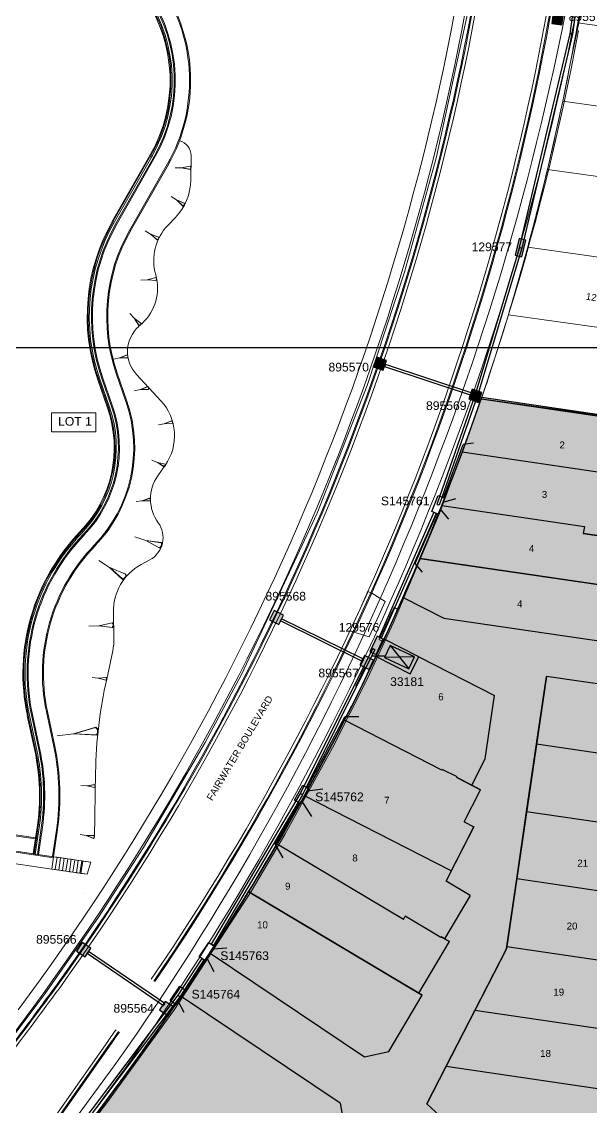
# Model space of a CAD drawing. Header units: metres. Extents: x 305195 to 309187, y 6261447 to 6263623.
# Drawn here: x 305655 to 305737, y 6262225.8 to 6262382.1 of the extents above; entities that cross this region are included whole.
import ezdxf
from ezdxf.enums import TextEntityAlignment as Align

# ---------------------------------------------------------------- set-up
doc = ezdxf.new("R2010")
doc.units = ezdxf.units.M
doc.layers.get('0').update_dxf_attribs({"color": 6})
for name, color, linetype, lineweight in [('Cadastre Developer_SP_EXT', 9, 'Continuous', 5), ('Cadastre Land Parcels_SP_EXT', 9, 'Continuous', 5), ('Cadastre Roads_SP_EXT', 9, 'Continuous', 5)]:
    doc.layers.add(name, color=color, linetype=linetype, lineweight=lineweight)
for name, color, linetype in [('Duct_SP_EXT', 7, 'Continuous'), ('Equip_LV_NEW', 2, 'Continuous'), ('Mains_HV_EXT', 7, 'Continuous'), ('Services_SP_NEW', 2, 'Continuous'), ('st_new', 9, 'Continuous'), ('Sub_SP_EXT', 7, 'Continuous'), ('SupportsUG_SP_LV_EXT', 7, 'Continuous'), ('SupportsUG_SP_LV_SL_EXT', 7, 'Continuous')]:
    doc.layers.add(name, color=color, linetype=linetype)
doc.styles.add('COLUMN_LABEL', font='arial.ttf')
doc.styles.add('iecARIAL', font='arial.ttf', dxfattribs={"height": 2})
doc.styles.add('POLE_LABEL', font='arial.ttf')
doc.styles.get("Standard").update_dxf_attribs({"font": 'arial.ttf'})
doc.linetypes.add('Cable E UG', pattern='A,6,-0.5,["E",Standard,S=1.7,R=0,X=0.5,Y=-1],-2.9', length=9.4)

# ---------------------------------------------------------------- blocks, each defined once
blk = doc.blocks.new('SUB_PADMOUNT_EXT')
for points in [[(0, 0), (-3.84, 1.92), (-3.84, -1.92)], [(0, 0), (3.84, 1.92), (3.84, -1.92)]]:
    blk.add_hatch(color=256).paths.add_polyline_path(points)
for p, q in [((3.84, 1.92), (-3.84, -1.92)), ((-3.84, 1.92), (3.84, -1.92))]:
    blk.add_line(p, q)
blk.add_lwpolyline([(-3.84, -1.92), (3.84, -1.92), (3.84, 1.92), (-3.84, 1.92)], close=True)
for tag, height, flags, p in [('ASSET_NUM', 2.5, 8, (2, 2)), ('STREET_CODE', 0.2, 9, (1.5, 0)), ('CONSTRUCTED_VOLTAGE', 0.2, 9, (1.5, -0.2)), ('OPERATING_VOLTAGE', 0.2, 9, (1.5, -0.6)), ('ORIENTATION', 0.2, 9, (1.5, -0.8)), ('OWNED_BY', 0.2, 9, (1.5, -1)), ('OPERATED_BY', 0.2, 9, (1.5, -1.2)), ('SECONDARY_VOLTAGE', 0.2, 9, (1.5, -1.6)), ('STATE', 0.2, 9, (1.5, -1.8)), ('SUBSTATION_TYPE', 0.2, 9, (1.5, -2.2)), ('STREETNAME', 0.2, 9, (1.5, -3)), ('SUBURB', 0.2, 9, (1.5, -3.2)), ('NO_PHASES', 0.2, 9, (1.5, -0.4)), ('MAINTAINED_BY', 0.2, 9, (1.5, -1.4)), ('PARENT', 0.2, 9, (1.5, -2)), ('USAGE', 0.2, 9, (1.5, -2.4)), ('LEGEND', 0.2, 9, (1.5, -2.6)), ('LOCATION', 0.2, 9, (1.5, -2.8)), ('Z', 0.2, 1, (1.5, -3.6)), ('NOTES', 0.2, 9, (1.5, -3.4))]:
    blk.add_attdef(tag, text='', height=height, dxfattribs=dict(flags=flags)).set_placement(p, align=Align.MIDDLE_LEFT)
blk = doc.blocks.new('PILLAR_EXT')
blk.add_hatch(color=256).paths.add_polyline_path([(-2.475, 0.99), (-2.475, -0.99), (2.475, -0.99), (2.475, 0.99)])
blk.add_lwpolyline([(-2.475, -0.99), (2.475, -0.99), (2.475, 0.99), (-2.475, 0.99)], close=True)
at = {"style": 'iecARIAL', "flags": 8}
blk.add_attdef('ASSET_NUM', (1.5, 3.5), '', height=2.5, dxfattribs=at)
for tag, p, flags in [('OWNED_BY', (0, -0.2), 9), ('STATE', (0, -0.4), 9), ('SUPPORT_TYPE', (0, -0.6), 9), ('STREETNAME', (0, -1.8), 9), ('SUBURB', (0, -2), 1), ('USAGE', (0, -0.8), 9), ('LEGEND', (0, -1), 9), ('LOCATION', (0, -1.2), 9), ('NOTES', (0, -1.4), 9), ('PARENT', (0, -1.6), 9)]:
    blk.add_attdef(tag, p, '', height=0.2, dxfattribs=dict(flags=flags))
blk = doc.blocks.new('COLUMN_EXT')
blk.add_hatch(color=256).paths.add_polyline_path([(-1.49, 1.48), (-1.49, -1.49), (1.48, -1.49), (1.48, 1.48)])
blk.add_lwpolyline([(-1.49, -1.49), (1.48, -1.49), (1.48, 1.48), (-1.49, 1.48)], close=True)
for tag, height, style, flags, p in [('ASSET_NUM', 2.5, 'COLUMN_LABEL', 8, (2, 2)), ('STRUCTURE_PLANT_NUMBER', 0.2, 'POLE_LABEL', 9, (1.81, 0.03)), ('STREET_CODE', 0.2, 'COLUMN_LABEL', 9, (1.81, -0.2))]:
    blk.add_attdef(tag, text='', height=height, dxfattribs=dict(style=style, flags=flags)).set_placement(p, align=Align.MIDDLE_LEFT)
at = {"flags": 1}
blk.add_attdef('Z', (1.81, -2.35), '', height=0.2, dxfattribs=at)
at = {"flags": 9}
for tag, p in [('COLUMN_TYPE', (1.81, -0.4)), ('OWNED_BY', (1.81, -0.6)), ('STATE', (1.81, -0.8)), ('USAGE', (1.81, -1)), ('STREETNAME', (1.81, -1.6)), ('SUBURB', (1.81, -1.8)), ('LEGEND', (1.81, -1.2)), ('LOCATION', (1.81, -1.4)), ('NOTES', (1.81, -2))]:
    blk.add_attdef(tag, text='', height=0.2, dxfattribs=at).set_placement(p, align=Align.MIDDLE_LEFT)
blk = doc.blocks.new('*U52')
at = {"lineweight": -3}
blk.add_lwpolyline([(-1.89, 3.35), (2.97, 2.44), (2.61, 0.5), (-2.26, 1.41)], close=True, dxfattribs=at)
for tag, height, flags, p in [('ASSET_NUM', 2.5, 8, (2, 4)), ('STREET_CODE', 0.2, 9, (1.5, 2)), ('OWNED_BY', 0.2, 9, (1.5, 1.8)), ('OPERATED_BY', 0.2, 9, (1.5, 1.6)), ('STATE', 0.2, 9, (1.5, 1.2)), ('SUPPORT_TYPE', 0.2, 9, (1.5, 1)), ('SUBURB', 0.2, 9, (1.5, 0.2)), ('STREETNAME', 0.2, 9, (1.5, 0)), ('MAINTAINED_BY', 0.2, 9, (1.5, 1.4)), ('USAGE', 0.2, 9, (1.5, 0.8)), ('LEGEND', 0.2, 9, (1.5, 0.6)), ('PARENT', 0.2, 9, (1.5, 0.4)), ('Z', 0.2, 1, (1.5, -0.6)), ('LOCATION', 0.2, 9, (1.5, -0.2)), ('NOTES', 0.2, 9, (1.5, -0.4))]:
    blk.add_attdef(tag, text='', height=height, dxfattribs=dict(flags=flags)).set_placement(p, align=Align.MIDDLE_LEFT)
blk = doc.blocks.new('ST4_NEW')
at = {"layer": 'st_new', "color": 251, "lineweight": 0}
for p, q in [((257.08, -33.3), (257.38, -32.78)), ((251.91, -42.35), (257.08, -33.3)), ((257.25, -33.25), (252.02, -42.41)), ((257.49, -33.19), (252.17, -42.5)), ((252.43, -42.65), (257.9, -33.08)), ((257.9, -33.08), (252.43, -42.65)), ((252.56, -42.72), (258.1, -33.02)), ((252.56, -42.72), (258.1, -33.02)), ((254.34, -43.74), (259.81, -34.17)), ((259.95, -34.22), (254.48, -43.81)), ((257.08, -33.3), (257.08, -33.3)), ((257.25, -33.25), (257.25, -33.25)), ((257.64, -32.93), (257.49, -33.19)), ((257.49, -33.19), (257.49, -33.19)), ((257.9, -33.08), (257.9, -33.08)), ((257.9, -33.08), (257.9, -33.08)), ((258.1, -33.02), (258.1, -33.02)), ((258.1, -33.02), (258.1, -33.02)), ((259.95, -34.22), (259.95, -34.22)), ((263.17, -36.45), (263.21, -32.96)), ((259.9, -42.97), (260.91, -41.92)), ((254.48, -43.81), (254.34, -43.74)), ((255.68, -57.53), (256.16, -57.1)), ((249.79, -65.24), (251.19, -69.27)), ((249.92, -65.2), (251.31, -69.23)), ((250.08, -65.14), (251.48, -69.17)), ((251.76, -69.07), (250.36, -65.05)), ((250.36, -65.05), (251.76, -69.07)), ((251.9, -69.02), (250.5, -65)), ((251.9, -69.02), (250.5, -65)), ((253.84, -68.35), (252.44, -64.33)), ((252.58, -64.28), (253.98, -68.3)), ((258.86, -68.23), (255.37, -64.45)), ((304.96, -68), (339.01, -72.99)), ((258.42, -79.04), (259.48, -77.53)), ((247.26, -87.07), (247.26, -87.07)), ((247.35, -87.16), (247.35, -87.16)), ((247.48, -87.28), (247.48, -87.28)), ((247.69, -87.49), (247.68, -87.5)), ((247.68, -87.5), (247.68, -87.5)), ((247.69, -87.49), (247.69, -87.49)), ((247.8, -87.59), (247.8, -87.59)), ((247.8, -87.59), (247.8, -87.59)), ((249.27, -89.02), (249.27, -89.02)), ((249.27, -89.02), (249.27, -89.02)), ((249.38, -89.12), (249.38, -89.12)), ((249.38, -89.12), (249.38, -89.12)), ((256.01, -91.81), (257.28, -91.12)), ((288.68, -95.67), (286.1, -101.29)), ((289.23, -95.91), (288.68, -95.67)), ((291.15, -97.13), (289.23, -95.91)), ((288.83, -102.21), (291.15, -97.13)), ((292.42, -97.94), (292.94, -98.27)), ((252.11, -102.41), (252.03, -98.68)), ((286.1, -101.29), (286.64, -101.55)), ((286.64, -101.55), (288.83, -102.21)), ((290.85, -102.82), (290.27, -102.64)), ((251.07, -108.28), (251.93, -104.24)), ((239.64, -113.56), (239.64, -113.56)), ((239.64, -113.56), (240.7, -118.56)), ((239.77, -113.53), (240.83, -118.53)), ((239.93, -113.5), (239.93, -113.5)), ((239.93, -113.5), (241, -118.5)), ((240.23, -113.44), (240.23, -113.43)), ((240.23, -113.43), (241.29, -118.43)), ((241.29, -118.43), (240.23, -113.44)), ((241.4, -118.25), (240.37, -113.4)), ((241.4, -118.25), (240.37, -113.4)), ((243.44, -117.97), (242.38, -112.98)), ((242.53, -112.95), (243.59, -117.94)), ((241.29, -118.43), (241.29, -118.43)), ((241.43, -118.4), (241.4, -118.25)), ((241.4, -118.25), (241.4, -118.25)), ((241.43, -118.4), (241.4, -118.25)), ((241.4, -118.25), (241.4, -118.25)), ((243.44, -117.98), (243.44, -117.97)), ((243.59, -117.94), (243.59, -117.95)), ((249.31, -131.03), (249.46, -121.73)), ((209.54, -126.53), (240.83, -131.13)), ((241.05, -129.64), (240.5, -133.42)), ((240.83, -131.13), (241.05, -129.64)), ((241.24, -133.53), (241.82, -129.6)), ((241.24, -133.53), (241.82, -129.6)), ((241.82, -129.6), (241.81, -129.6)), ((241.82, -129.6), (241.82, -129.6)), ((232.66, -130.08), (240.81, -131.28)), ((232.68, -129.93), (240.83, -131.13)), ((241.11, -130.12), (240.62, -133.44)), ((240.79, -133.47), (241.31, -129.98)), ((241.31, -129.98), (240.79, -133.47)), ((240.81, -131.28), (240.83, -131.13)), ((241.65, -129.72), (241.09, -133.51)), ((241.09, -133.51), (241.65, -129.72)), ((241.11, -130.12), (241.11, -130.12)), ((241.35, -129.68), (241.31, -129.98)), ((241.31, -129.98), (241.31, -129.98)), ((241.65, -129.72), (241.65, -129.72)), ((241.65, -129.72), (241.65, -129.72)), ((241.65, -129.72), (241.65, -129.72)), ((243.27, -133.83), (243.82, -130.04)), ((243.99, -129.91), (243.42, -133.85)), ((243.82, -130.04), (243.82, -130.04)), ((243.99, -129.91), (243.99, -129.91)), ((243.39, -134), (229.5, -131.96)), ((232.34, -132.23), (243.42, -133.85)), ((243.15, -135.63), (232.08, -134.01)), ((240.5, -133.42), (240.79, -133.47)), ((240.62, -133.44), (241.24, -133.53)), ((240.79, -133.47), (241.09, -133.51)), ((241.09, -133.51), (241.24, -133.53)), ((243.42, -133.85), (243.15, -135.63)), ((243.42, -133.85), (243.15, -135.63)), ((243.15, -135.63), (243.42, -133.85)), ((243.42, -133.85), (243.27, -133.83)), ((248.8, -134.64), (243.42, -133.85)), ((243.42, -133.85), (243.92, -133.92)), ((243.66, -135.7), (243.92, -133.92)), ((243.92, -133.92), (243.66, -135.7)), ((243.92, -133.92), (245.45, -134.15)), ((244.43, -134), (244.17, -135.78)), ((244.94, -134.07), (244.68, -135.85)), ((245.45, -134.15), (245.19, -135.93)), ((245.45, -134.15), (245.95, -134.22)), ((245.95, -134.22), (245.69, -136)), ((245.95, -134.22), (246.46, -134.3)), ((246.46, -134.3), (246.2, -136.08)), ((246.2, -136.08), (246.46, -134.3)), ((246.46, -134.3), (246.97, -134.37)), ((243.15, -135.63), (248.27, -136.38)), ((243.66, -135.7), (243.15, -135.63)), ((245.19, -135.93), (243.66, -135.7)), ((246.97, -134.37), (246.71, -136.15)), ((246.71, -136.15), (246.97, -134.37)), ((246.97, -134.37), (247.48, -134.44)), ((247.48, -134.44), (247.22, -136.23)), ((247.62, -134.47), (247.36, -136.25)), ((248.8, -134.64), (247.62, -134.47)), ((248.27, -136.38), (248.8, -134.64)), ((245.69, -136), (245.19, -135.93)), ((246.2, -136.08), (245.69, -136)), ((246.71, -136.15), (246.2, -136.08)), ((247.22, -136.23), (246.71, -136.15)), ((247.36, -136.25), (248.27, -136.38)), ((240.56, -155.39), (236.04, -161.53)), ((251.58, -160.68), (227.47, -194.98)), ((251.71, -160.76), (227.6, -195.07)), ((251.22, -160.42), (233.21, -186.04)), ((252.15, -163.93), (235.87, -186.03)), ((237.08, -186.92), (253.36, -164.82)), ((237.56, -187.28), (253.84, -165.18))]:
    blk.add_line(p, q, dxfattribs=at)
at = {"layer": 'st_new', "color": 251, "lineweight": 0, "extrusion": (-0.003511, -2.65174e-05, 0.999994)}
for p, q in [((260.93, -34.72), (261.84, -34.72, 0)), ((261.84, -34.72, 0), (263.09, -34.48, 0.01)), ((263.1, -34.94, 0.01), (261.84, -34.72, 0)), ((261.87, -34.72, 0), (263.07, -34.5, 0.01)), ((263.07, -34.91, 0.01), (261.87, -34.72, 0)), ((263.07, -34.5, 0.01), (263.14, -34.59, 0.01)), ((263.14, -34.82, 0.01), (263.07, -34.91, 0.01)), ((263.09, -34.48, 0.01), (263.16, -34.59, 0.01)), ((263.16, -34.82, 0.01), (263.1, -34.94, 0.01)), ((263.14, -34.59, 0.01), (263.16, -34.71, 0.01)), ((263.16, -34.71, 0.01), (263.14, -34.82, 0.01)), ((263.16, -34.59, 0.01), (263.19, -34.71, 0.01)), ((263.19, -34.71, 0.01), (263.16, -34.82, 0.01))]:
    blk.add_line(p, q, dxfattribs=at)
at = {"layer": 'st_new', "color": 251, "lineweight": 0, "extrusion": (-0.002928, 0.001938, 0.999994)}
for p, q in [((260.36, -38.84, -0.01), (261.12, -39.34, 0)), ((261.12, -39.34, 0), (262.29, -39.84, 0)), ((262.04, -40.22, 0), (261.12, -39.34, 0)), ((261.14, -39.36, 0), (262.26, -39.85, 0)), ((262.04, -40.19, 0), (261.14, -39.36, 0)), ((262.14, -40.15, 0), (262.04, -40.19, 0)), ((262.16, -40.17, 0), (262.04, -40.22, 0)), ((262.22, -40.07, 0), (262.14, -40.15, 0)), ((262.24, -40.09, 0), (262.16, -40.17, 0)), ((262.27, -39.96, 0), (262.22, -40.07, 0)), ((262.29, -39.98, 0), (262.24, -40.09, 0)), ((262.26, -39.85, 0), (262.27, -39.96, 0)), ((262.29, -39.84, 0), (262.29, -39.98, 0))]:
    blk.add_line(p, q, dxfattribs=at)
at = {"layer": 'st_new', "color": 251, "lineweight": 0, "extrusion": (-0.00301, 0.001807, 0.999994)}
for p, q in [((256.6, -43.78, 0.01), (257.38, -44.25, 0.01)), ((257.38, -44.25, 0.01), (258.57, -44.7, 0.02)), ((258.33, -45.09, 0.02), (257.38, -44.25, 0.01)), ((257.4, -44.26, 0.01), (258.54, -44.71, 0.02)), ((258.33, -45.06, 0.02), (257.4, -44.26, 0.01)), ((258.43, -45.02, 0.02), (258.33, -45.06, 0.02)), ((258.45, -45.03, 0.02), (258.33, -45.09, 0.02)), ((258.51, -44.93, 0.02), (258.43, -45.02, 0.02)), ((258.53, -44.94, 0.02), (258.45, -45.03, 0.02)), ((258.55, -44.82, 0.02), (258.51, -44.93, 0.02)), ((258.57, -44.84, 0.02), (258.53, -44.94, 0.02)), ((258.54, -44.71, 0.02), (258.55, -44.82, 0.02)), ((258.57, -44.7, 0.02), (258.57, -44.84, 0.02))]:
    blk.add_line(p, q, dxfattribs=at)
at = {"layer": 'st_new', "color": 251, "lineweight": 0, "extrusion": (-0.003499, -0.000295216, 0.999994)}
for p, q in [((256, -50.91, -0.01), (256.91, -50.83, 0)), ((256.91, -50.83, 0), (258.14, -50.5, 0)), ((258.18, -50.95, 0), (256.91, -50.83, 0)), ((256.93, -50.83, 0), (258.12, -50.52, 0)), ((258.15, -50.93, 0), (256.93, -50.83, 0)), ((258.12, -50.52, 0), (258.19, -50.61, 0)), ((258.14, -50.5, 0), (258.22, -50.61, 0)), ((258.21, -50.84, 0), (258.15, -50.93, 0)), ((258.24, -50.83, 0), (258.18, -50.95, 0)), ((258.19, -50.61, 0), (258.23, -50.72, 0)), ((258.23, -50.72, 0), (258.21, -50.84, 0)), ((258.22, -50.61, 0), (258.25, -50.72, 0)), ((258.25, -50.72, 0), (258.24, -50.83, 0))]:
    blk.add_line(p, q, dxfattribs=at)
at = {"layer": 'st_new', "color": 251, "lineweight": 0, "extrusion": (-0.002396, 0.002566, 0.999994)}
for p, q in [((254.38, -55.67), (255, -56.34, 0)), ((255, -56.34, 0), (256.02, -57.1, 0.01)), ((255.69, -57.41, 0.01), (255, -56.34, 0)), ((255.02, -56.35, 0), (255.99, -57.09, 0.01)), ((255.69, -57.37, 0.01), (255.02, -56.35, 0)), ((255.8, -57.36, 0.01), (255.69, -57.37, 0.01)), ((255.82, -57.38, 0.01), (255.69, -57.41, 0.01)), ((255.9, -57.3, 0.01), (255.8, -57.36, 0.01)), ((255.92, -57.32, 0.01), (255.82, -57.38, 0.01)), ((255.97, -57.21, 0.01), (255.9, -57.3, 0.01)), ((255.99, -57.22, 0.01), (255.92, -57.32, 0.01)), ((255.99, -57.09, 0.01), (255.97, -57.21, 0.01)), ((256.02, -57.1, 0.01), (255.99, -57.22, 0.01))]:
    blk.add_line(p, q, dxfattribs=at)
at = {"layer": 'st_new', "color": 251, "lineweight": 0, "extrusion": (-0.003437, -0.000717224, 0.999994)}
for p, q in [((252.08, -62.24, -0.01), (252.91, -62.07, 0)), ((252.91, -62.07, 0), (254, -61.63, 0)), ((254.08, -62.04, 0), (252.91, -62.07, 0)), ((252.93, -62.07, 0), (253.98, -61.66, 0)), ((254.06, -62.03, 0), (252.93, -62.07, 0)), ((253.98, -61.66, 0), (254.06, -61.73, 0)), ((254, -61.63, 0), (254.08, -61.72, 0)), ((254.06, -61.73, 0), (254.1, -61.82, 0)), ((254.1, -61.93, 0), (254.06, -62.03, 0)), ((254.08, -61.72, 0), (254.12, -61.82)), ((254.12, -61.93, 0), (254.08, -62.04, 0)), ((254.1, -61.82, 0), (254.1, -61.93, 0)), ((254.12, -61.82), (254.12, -61.93, 0)), ((255.08, -66.81, -0.01), (255.9, -66.63, 0)), ((255.9, -66.63, 0), (256.99, -66.19, 0)), ((257.07, -66.6, 0), (255.9, -66.63, 0)), ((255.92, -66.63, 0), (256.97, -66.22, 0)), ((257.05, -66.59, 0), (255.92, -66.63, 0)), ((256.97, -66.22, 0), (257.05, -66.29, 0)), ((256.99, -66.19, 0), (257.07, -66.28, 0)), ((257.05, -66.29, 0), (257.09, -66.38, 0)), ((257.09, -66.49, 0), (257.05, -66.59, 0)), ((257.07, -66.28, 0), (257.11, -66.38, 0)), ((257.12, -66.49, 0), (257.07, -66.6, 0)), ((257.09, -66.38, 0), (257.09, -66.49, 0)), ((257.11, -66.38, 0), (257.12, -66.49, 0)), ((258.52, -71.72, -0.01), (259.34, -71.55, 0)), ((259.34, -71.55, 0), (260.43, -71.11, 0)), ((260.51, -71.52, 0), (259.34, -71.55, 0)), ((259.36, -71.54, 0), (260.41, -71.13, 0)), ((260.49, -71.5, 0), (259.36, -71.54, 0)), ((260.41, -71.13, 0), (260.49, -71.2, 0)), ((260.43, -71.11, 0), (260.51, -71.2, 0)), ((260.49, -71.2, 0), (260.53, -71.3, 0)), ((260.53, -71.41, 0), (260.49, -71.5, 0)), ((260.51, -71.2, 0), (260.55, -71.3, 0)), ((260.55, -71.4, 0), (260.51, -71.52, 0)), ((260.53, -71.3, 0), (260.53, -71.41, 0)), ((260.55, -71.3, 0), (260.55, -71.4, 0))]:
    blk.add_line(p, q, dxfattribs=at)
at = {"layer": 'st_new', "color": 251, "lineweight": 0, "extrusion": (-0.003256, 0.001313, 0.999994)}
for p, q in [((257.58, -76.79, -0.01), (258.36, -77.11, 0)), ((258.36, -77.11, 0), (259.51, -77.34, 0)), ((259.35, -77.73, 0), (258.36, -77.11, 0)), ((258.38, -77.12, 0), (259.48, -77.36, 0)), ((259.34, -77.71, 0), (258.38, -77.12, 0)), ((259.43, -77.65, 0), (259.34, -77.71, 0)), ((259.45, -77.66, 0), (259.35, -77.73, 0)), ((259.49, -77.56, 0), (259.43, -77.65, 0)), ((259.51, -77.57, 0), (259.45, -77.66, 0)), ((259.48, -77.36, 0), (259.51, -77.46, 0)), ((259.51, -77.46, 0), (259.49, -77.56, 0)), ((259.51, -77.34, 0), (259.53, -77.47, 0)), ((259.53, -77.47, 0), (259.51, -77.57, 0))]:
    blk.add_line(p, q, dxfattribs=at)
at = {"layer": 'st_new', "color": 251, "lineweight": 0, "extrusion": (-0.00348, -0.000463481, 0.999994)}
for p, q in [((255.3, -82.74, -0.01), (256.14, -82.63, 0)), ((256.14, -82.63, 0), (257.25, -82.27, 0)), ((257.31, -82.68, 0), (256.14, -82.63, 0)), ((256.16, -82.62, 0), (257.24, -82.29, 0)), ((257.29, -82.66, 0), (256.16, -82.62, 0)), ((257.24, -82.29, 0), (257.31, -82.36, 0)), ((257.25, -82.27, 0), (257.33, -82.36, 0)), ((257.34, -82.57, 0), (257.29, -82.66, 0)), ((257.31, -82.36, 0), (257.34, -82.47, 0)), ((257.36, -82.57, 0), (257.31, -82.68, 0)), ((257.33, -82.36, 0), (257.36, -82.46, 0)), ((257.34, -82.47, 0), (257.34, -82.57, 0)), ((257.36, -82.46, 0), (257.36, -82.57, 0))]:
    blk.add_line(p, q, dxfattribs=at)
at = {"layer": 'st_new', "color": 251, "lineweight": 0, "extrusion": (-0.003334, 0.001101, 0.999994)}
for p, q in [((255.12, -87.81, -0.01), (256.68, -88.33, -0.01)), ((258.69, -89.43, 0), (256.68, -88.33, -0.01)), ((256.68, -88.33, -0.01), (258.95, -88.65, 0)), ((256.71, -88.34, -0.01), (258.9, -88.67, 0)), ((258.67, -89.38, 0), (256.71, -88.34, -0.01)), ((258.9, -88.67, 0), (258.96, -88.87, 0)), ((258.96, -88.87, 0), (258.94, -89.08, 0)), ((258.95, -88.65, 0), (259, -88.88, 0)), ((259, -88.88, 0), (258.98, -89.09, 0)), ((258.83, -89.26, 0), (258.67, -89.38, 0)), ((258.87, -89.27, 0), (258.69, -89.43, 0)), ((258.94, -89.08, 0), (258.83, -89.26, 0)), ((258.98, -89.09, 0), (258.87, -89.27, 0))]:
    blk.add_line(p, q, dxfattribs=at)
at = {"layer": 'st_new', "color": 251, "lineweight": 0, "extrusion": (-0.002974, 0.001867, 0.999994)}
for p, q in [((249.92, -91.24, -0.02), (251.47, -92.22, -0.01)), ((251.47, -92.22, -0.01), (253.84, -93.17, 0)), ((253.35, -93.94, 0), (251.47, -92.22, -0.01)), ((251.51, -92.24, -0.01), (253.78, -93.18, 0)), ((253.34, -93.88, 0), (251.51, -92.24, -0.01)), ((253.71, -93.63, 0), (253.55, -93.8, 0)), ((253.75, -93.65, 0), (253.59, -93.82, 0)), ((253.8, -93.41, 0), (253.71, -93.63, 0)), ((253.83, -93.43, 0), (253.75, -93.65, 0)), ((253.78, -93.18, 0), (253.8, -93.41, 0)), ((253.84, -93.17, 0), (253.83, -93.43, 0)), ((253.55, -93.8, 0), (253.34, -93.88, 0)), ((253.59, -93.82, 0), (253.35, -93.94, 0))]:
    blk.add_line(p, q, dxfattribs=at)
at = {"layer": 'st_new', "color": 251, "lineweight": 0, "extrusion": (-0.003508, -0.000149047, 0.999994)}
for p, q in [((248.51, -100.67, -0.01), (249.93, -100.61, -0.01)), ((249.93, -100.61, -0.01), (251.87, -100.17, 0)), ((251.9, -100.88, 0), (249.93, -100.61, -0.01)), ((249.96, -100.61, -0.01), (251.83, -100.21, 0)), ((251.86, -100.85, 0), (249.96, -100.61, -0.01)), ((251.83, -100.21, 0), (251.95, -100.34, 0)), ((251.96, -100.7, 0), (251.86, -100.85, 0)), ((251.87, -100.17, 0), (251.98, -100.34, 0)), ((252, -100.7, 0), (251.9, -100.88, 0)), ((251.95, -100.34, 0), (251.99, -100.52, 0)), ((251.99, -100.52, 0), (251.96, -100.7, 0)), ((251.98, -100.34, 0), (252.02, -100.52, 0)), ((252.02, -100.52, 0), (252, -100.7, 0))]:
    blk.add_line(p, q, dxfattribs=at)
at = {"layer": 'st_new', "color": 251, "lineweight": 0, "extrusion": (-0.003496, 0.00032176, 0.999994)}
for p, q in [((248.98, -108.07, -0.01), (249.82, -108.14, 0)), ((249.82, -108.14, 0), (250.99, -108.04, 0)), ((250.95, -108.46, 0), (249.82, -108.14, 0)), ((249.84, -108.15, 0), (250.96, -108.06, 0)), ((250.93, -108.44, 0), (249.84, -108.15, 0)), ((251, -108.36, 0), (250.93, -108.44, 0)), ((251.02, -108.36, 0), (250.95, -108.46, 0)), ((250.96, -108.06, 0), (251.02, -108.15, 0)), ((250.99, -108.04, 0), (251.04, -108.15, 0)), ((251.03, -108.26, 0), (251, -108.36, 0)), ((251.02, -108.15, 0), (251.03, -108.26, 0)), ((251.05, -108.26, 0), (251.02, -108.36, 0)), ((251.04, -108.15, 0), (251.05, -108.26, 0))]:
    blk.add_line(p, q, dxfattribs=at)
at = {"layer": 'st_new', "color": 251, "lineweight": 0, "extrusion": (-0.003488, -0.000405598, 0.999994)}
for p, q in [((246.31, -116.16, -0.01), (249.51, -115.19, 0)), ((246.37, -116.15, -0.01), (249.46, -115.25, 0)), ((249.46, -115.25, 0), (249.67, -115.47, 0)), ((249.51, -115.19, 0), (249.73, -115.46, 0)), ((249.67, -115.47, 0), (249.76, -115.76, 0)), ((249.73, -115.46, 0), (249.82, -115.75, 0)), ((243.93, -116.44, -0.02), (246.31, -116.16, -0.01)), ((249.65, -116.37, 0), (246.31, -116.16, -0.01)), ((249.59, -116.32, 0), (246.37, -116.15, -0.01)), ((249.74, -116.06, 0), (249.59, -116.32, 0)), ((249.8, -116.06, 0), (249.65, -116.37, 0)), ((249.76, -115.76, 0), (249.74, -116.06, 0)), ((249.82, -115.75, 0), (249.8, -116.06, 0))]:
    blk.add_line(p, q, dxfattribs=at)
at = {"layer": 'st_new', "color": 251, "lineweight": 0, "extrusion": (-0.00351, 0.000105471, 0.999994)}
for p, q in [((247.35, -123.62, -0.01), (248.19, -123.65, 0)), ((248.19, -123.65, 0), (249.35, -123.47, 0)), ((249.34, -123.89, 0), (248.19, -123.65, 0)), ((248.21, -123.65, 0), (249.33, -123.49, 0)), ((249.32, -123.87, 0), (248.21, -123.65, 0)), ((249.38, -123.79, 0), (249.32, -123.87, 0)), ((249.33, -123.49, 0), (249.39, -123.58, 0)), ((249.4, -123.79, 0), (249.34, -123.89, 0)), ((249.35, -123.47, 0), (249.41, -123.58, 0)), ((249.4, -123.68, 0), (249.38, -123.79, 0)), ((249.39, -123.58, 0), (249.4, -123.68, 0)), ((249.43, -123.68), (249.4, -123.79, 0)), ((249.41, -123.58, 0), (249.43, -123.68))]:
    blk.add_line(p, q, dxfattribs=at)
at = {"layer": 'st_new', "color": 251, "lineweight": 0, "extrusion": (-0.003447, 0.000669882, 0.999994)}
for p, q in [((247.26, -130.63, -0.01), (248.09, -130.79, 0)), ((248.09, -130.79, 0), (249.26, -130.81, 0)), ((249.18, -131.22, 0), (248.09, -130.79, 0)), ((248.11, -130.8, 0), (249.24, -130.83, 0)), ((249.17, -131.2, 0), (248.11, -130.8, 0)), ((249.24, -131.13, 0), (249.17, -131.2, 0)), ((249.26, -131.13, 0), (249.18, -131.22, 0)), ((249.24, -130.83, 0), (249.28, -130.92, 0)), ((249.28, -131.03, 0), (249.24, -131.13, 0)), ((249.26, -130.81, 0), (249.3, -130.92, 0)), ((249.31, -131.03), (249.26, -131.13, 0)), ((249.28, -130.92, 0), (249.28, -131.03, 0)), ((249.3, -130.92, 0), (249.31, -131.03))]:
    blk.add_line(p, q, dxfattribs=at)
at = {"layer": 'st_new', "color": 251, "lineweight": 0}
for centre, radius, start, end in [((-40.42, 51.62), 347.5, 323.3335, 351.658), ((-40.42, 51.62), 349, 323.6191, 351.65), ((-40.42, 51.62), 349.85, 324.3095, 351.6506), ((-40.42, 51.62), 350, 324.3094, 351.6506), ((-40.42, 51.62), 350.45, 324.3094, 351.6506), ((-68.52, 63.18), 392.95, 324.6923, 350.5774), ((-68.64, 63.23), 394.58, 324.6923, 350.5774), ((-40.42, 51.62), 360.55, 325.7147, 351.6506), ((-40.42, 51.62), 361, 325.7147, 351.6506), ((-40.42, 51.62), 361.15, 325.7147, 351.6506), ((238.79, -22.17), 24.2, 330.2876, 33.5734), ((238.79, -22.17), 24.35, 330.356, 33.5734), ((238.79, -22.17), 21.4, 330.2877, 33.6925), ((238.79, -22.17), 21.53, 329.0364, 33.6925), ((238.79, -22.17), 21.7, 330.2877, 33.6925), ((238.79, -22.17), 22, 330.2876, 33.6925), ((238.79, -22.17), 22.15, 330.6758, 33.6925), ((238.79, -22.17), 22.15, 330.6758, 33.6925), ((-40.42, 51.62), 365.5, 335.4688, 349.5043), ((261.03, -32.94), 2.17, 359.3179, 76.2374), ((255.17, -36.36), 8, 315.9094, 359.3179), ((276.06, -56.13), 27.8, 150.2876, 199.1388), ((276.06, -56.13), 27.67, 150.2876, 199.1388), ((276.06, -56.13), 27.5, 150.2876, 199.1388), ((276.06, -56.13), 27.2, 150.2876, 199.1388), ((276.06, -56.13), 27.05, 150.2876, 199.1388), ((276.06, -56.13), 27.05, 150.2876, 199.1388), ((265.17, -48.07), 7.34, 135.9094, 196.3139), ((276.06, -56.13), 25, 150.2876, 199.1388), ((276.06, -56.13), 24.85, 150.2876, 199.1388), ((251.59, -52.05), 6.81, 312.117, 16.3139), ((258.94, -61.15), 4.87, 132.1171, 222.7295), ((234.75, -74.97), 20.2, 315.9578, 19.1388), ((234.75, -74.97), 20.35, 315.9578, 19.1388), ((253.41, -73.27), 7.42, 324.8513, 42.7295), ((234.75, -74.97), 17.4, 315.9579, 19.1388), ((234.75, -74.97), 17.53, 315.9577, 19.1388), ((234.75, -74.97), 17.7, 315.9578, 19.1388), ((234.75, -74.97), 18, 315.9578, 19.1388), ((234.75, -74.97), 18.15, 315.9578, 19.1388), ((234.75, -74.97), 18.15, 315.9578, 19.1388), ((263.15, -82.37), 5.78, 144.8513, 216.1796), ((255.55, -87.93), 3.63, 298.5658, 36.1796), ((268.37, -107.48), 29.36, 135.9576, 191.9422), ((268.37, -107.48), 29.23, 135.958, 191.9426), ((268.37, -107.48), 29.06, 135.9576, 191.9422), ((268.37, -107.48), 28.76, 136.0061, 191.9422), ((268.37, -107.48), 28.61, 135.9576, 191.9421), ((268.37, -107.48), 28.61, 135.9576, 191.9421), ((268.37, -107.48), 26.56, 135.958, 191.9406), ((268.37, -107.48), 26.41, 135.958, 191.9405), ((259.67, -98.52), 7.64, 118.5658, 181.232), ((-40.42, 51.62), 364.9, 334.992, 335.8037), ((-40.42, 51.62), 365.5, 335.0056, 335.7901), ((-40.42, 51.62), 365.5, 323.6191, 335.4688), ((244.11, -102.58), 8, 347.9771, 1.232), ((290.85, -102.82), 0.0000152, 155.0056, 351.4304), ((315.18, -122.81), 65.73, 167.2354, 179.0609), ((209.99, -125.08), 31.4, 351.6507, 11.9773), ((209.98, -125.08), 31.53, 350.7959, 11.9851), ((209.99, -125.08), 31.7, 351.6507, 11.9773), ((209.99, -125.08), 32, 351.6507, 11.9851), ((209.98, -125.08), 32.15, 351.9181, 11.9851), ((209.99, -125.08), 32.15, 351.9181, 11.9851), ((209.99, -125.08), 34.2, 351.6507, 11.9776), ((209.99, -125.08), 34.35, 351.901, 11.9776), ((241.39, -134.61), 7.82, 324.2617, 324.3108), ((241.39, -134.61), 9.82, 324.2617, 324.3108), ((-1063.14, 813.36), 1625.04, 323.10736, 323.53326), ((-1063.14, 813.36), 1625.19, 323.1073, 323.53332), ((-1063.14, 813.36), 1625.64, 323.1073, 323.53332), ((415.21, -275.68), 200.45, 144.3094, 144.9003), ((415.21, -275.68), 200, 144.3094, 144.9003), ((415.21, -275.68), 199.85, 144.3094, 144.9003)]:
    blk.add_arc(centre, radius, start, end, dxfattribs=at)
blk = doc.blocks.new('STAGE13_NEW')
at = {"layer": 'st_new', "color": 7}
for p, q in [((-21.99, 129.38), (4.98, 125.42)), ((-2.61, 118.41), (-24.75, 121.67)), ((-27.7, 114.02), (-7.17, 111)), ((-7.17, 111), (-7.32, 110)), ((1.5, 108.71), (-7.32, 110)), ((-7.32, 110), (-0.9, 109.06)), ((-1.91, 102.14), (-30.83, 106.39)), ((-30.83, 106.39), (-2.9, 102.29)), ((-33.25, 100.79), (-27.39, 97.8)), ((-27.39, 97.8), (-4.07, 94.37)), ((-31.01, 92.24), (-35.99, 94.78)), ((-37.16, 92.29), (-32.26, 89.79)), ((-32.26, 89.79), (-31.01, 92.24)), ((-31.01, 92.24), (-20.11, 86.67)), ((-12.63, 89.41), (-18.39, 50.21)), ((-14.06, 79.7), (-12.63, 89.41)), ((6.57, 86.59), (-12.63, 89.41)), ((-21.44, 77.57), (-20.11, 86.67)), ((-27.67, 75.94), (-41.68, 83.1)), ((-15.48, 69.99), (-14.06, 79.7)), ((-14.06, 79.7), (5.14, 76.88)), ((-23.39, 73.75), (-21.44, 77.57)), ((-27.67, 75.94), (-27.62, 76.04)), ((-25.5, 74.96), (-27.62, 76.04)), ((-25.55, 74.86), (-25.5, 74.96)), ((-23.39, 73.75), (-25.55, 74.86)), ((-25.55, 74.86), (-22.12, 73.1)), ((-22.12, 73.1), (-23.39, 73.75)), ((-26.33, 61.45), (-47.44, 72.23)), ((-24.48, 68.47), (-22.12, 73.1)), ((-16.91, 60.28), (-15.48, 69.99)), ((-15.48, 69.99), (3.71, 67.17)), ((-27.08, 59.97), (-23.1, 67.77)), ((-23.1, 67.77), (-26.33, 61.45)), ((-24.48, 68.47), (-23.1, 67.77)), ((-33.22, 54.46), (-51.39, 65.28)), ((-26.33, 61.45), (-27.08, 59.97)), ((-23.62, 57.91), (-27.08, 59.97)), ((-18.34, 50.57), (-16.91, 60.28)), ((2.28, 57.46), (-16.91, 60.28)), ((-31.01, 43.84), (-55.48, 58.4)), ((-55.48, 58.4), (-30.5, 43.53)), ((-23.62, 57.91), (-27.32, 51.68)), ((-33.22, 54.46), (-32.95, 54.91)), ((-27.81, 51.84), (-32.95, 54.91)), ((-27.75, 51.94), (-27.81, 51.84)), ((-27.32, 51.68), (-27.75, 51.94)), ((-27.75, 51.94), (-26.6, 51.25)), ((-26.6, 51.25), (-27.32, 51.68)), ((-31.01, 43.84), (-26.6, 51.25)), ((-18.39, 50.21), (-29.85, 27.9)), ((-22.95, 41.33), (-18.39, 50.21)), ((-18.39, 50.21), (-18.34, 50.57)), ((-18.34, 50.57), (0.86, 47.75)), ((-61.04, 49.59), (-38.81, 34.67)), ((-30.5, 43.53), (-31.01, 43.84)), ((-42.32, 27.99), (-65.2, 43.35)), ((-35.3, 35.46), (-30.5, 43.53)), ((-27.05, 33.34), (-22.95, 41.33)), ((-0.57, 38.04), (-22.95, 41.33)), ((-38.81, 34.67), (-35.3, 35.46)), ((-29.85, 27.9), (-27.05, 33.34)), ((-27.05, 33.34), (-1.81, 29.63)), ((-80.85, 21.67), (-73.1, 32.19)), ((-42.32, 27.99), (-41.7, 24.45)), ((-29.85, 27.9), (-23.47, 22.08))]:
    blk.add_line(p, q, dxfattribs=at)
blk.add_arc((-367.36, 248.99), 365.5, 323.6191, 340.9099, dxfattribs=at)
blk = doc.blocks.new('PLAN_NEW')
at = {"layer": 'st_new'}
h = blk.add_hatch(color=254, dxfattribs=at)
h.dxf.hatch_style = 1
edge = h.paths.add_edge_path()
edge.add_line((87.72, -1264.19), (14.13, -1193.04))
edge.add_line((14.13, -1193.04), (21.88, -1182.52))
edge.add_arc((-272.38, -965.72), 365.5, 323.6191, 340.8977)
edge.add_line((72.99, -1085.33), (99.97, -1089.29))
edge.add_line((99.97, -1089.29), (105.62, -1090.12))
edge.add_line((105.62, -1090.12), (107.1, -1090.34))
edge.add_line((107.1, -1090.34), (101.55, -1128.12))
edge.add_line((101.55, -1128.12), (91.63, -1195.58))
edge.add_line((91.63, -1195.58), (91.17, -1198.74))
edge.add_line((91.17, -1198.74), (94.98, -1214.71))
edge.add_line((94.98, -1214.71), (93.55, -1224.49))
edge.add_line((93.55, -1224.49), (87.71, -1264.19))
edge.add_line((87.71, -1264.19), (87.72, -1264.19))
at = {"layer": 'st_new', "color": 254, "flags": 128}
blk.add_lwpolyline([(87.72, -1264.19), (14.13, -1193.04), (21.88, -1182.52, 0.075535), (72.99, -1085.33), (99.97, -1089.29), (105.62, -1090.12), (107.1, -1090.34), (101.55, -1128.12), (91.63, -1195.58), (91.17, -1198.74), (94.98, -1214.71), (93.55, -1224.49), (87.71, -1264.19)], format="xyb", close=True, dxfattribs=at)
at = {"layer": 'st_new', "lineweight": 0}
blk.add_blockref('ST4_NEW', (-232.08, -1017.59), dxfattribs=at)
at = {"layer": 'st_new', "linetype": 'Continuous'}
blk.add_blockref('STAGE13_NEW', (94.91, -1214.91), dxfattribs=at)

msp = doc.modelspace()

# ---------------------------------------------------------------- linework, layer by layer
at = {"layer": 'Cadastre Developer_SP_EXT'}
for points in [[(305717.2, 6262432.92), (305715.43, 6262420.4), (305717.42, 6262420.12), (305723.62, 6262411.13), (305722.58, 6262404.04), (305719.49, 6262384.55), (305714.68, 6262362.42), (305710.12, 6262346.02), (305704.73, 6262329.73), (305697.52, 6262311.33), (305686.65, 6262288.11), (305681.43, 6262278.33), (305672.54, 6262263.21), (305666.08, 6262253.22), (305658.39, 6262242.22), (305652.65, 6262234.55), (305645.64, 6262233.72)], [(305663.6, 6262221.75), (305667.27, 6262226.51), (305676.99, 6262239.92), (305688.04, 6262256.92), (305692.89, 6262265.11), (305699.75, 6262277.58), (305704.83, 6262287.65), (305708.52, 6262295.6), (305715.28, 6262311.65), (305721.26, 6262328.01), (305723.18, 6262333.83), (305725.06, 6262339.89), (305726.48, 6262344.73), (305727.84, 6262349.59), (305729.31, 6262355.19), (305730.69, 6262360.81), (305731.82, 6262365.69), (305732.88, 6262370.6), (305734.01, 6262376.24), (305735.22, 6262381.88), (305736.13, 6262388.34)]]:
    msp.add_lwpolyline(points, dxfattribs=at)
for points in [[(305737.15, 6262395.24), (305737.09, 6262394.8, -0.008927), (305735.05, 6262381.9), (305763, 6262377.98)], [(305735.05, 6262381.9, -0.007876), (305732.88, 6262370.6), (305761.4, 6262366.59)], [(305732.88, 6262370.6, -0.006862), (305730.69, 6262360.81), (305760.01, 6262356.69)], [(305730.69, 6262360.81, -0.007914), (305727.84, 6262349.59), (305758.41, 6262345.3)], [(305727.84, 6262349.59, -0.006907), (305725.06, 6262339.89), (305757.01, 6262335.4)], [(305757.01, 6262335.4), (305755.3, 6262323.22), (305755.27, 6262323.02), (305721.19, 6262327.81, 0.008676), (305725.06, 6262339.89)]]:
    msp.add_lwpolyline(points, format="xyb", dxfattribs=at)
at = {"layer": 'Cadastre Land Parcels_SP_EXT'}
for p, q in [((305665.7, 6262325.79), (305659.29, 6262325.79)), ((305659.29, 6262325.79), (305659.29, 6262323.06)), ((305665.7, 6262323.06), (305665.7, 6262325.79)), ((305659.29, 6262323.06), (305665.7, 6262323.06))]:
    msp.add_line(p, q, dxfattribs=at)
at = {"layer": 'Defpoints', "color": 2}
msp.add_lwpolyline([(305597.47, 6262074.76), (305773.29, 6262074.76), (305773.29, 6262335.14), (305597.47, 6262335.14)], close=True, dxfattribs=at)
at = {"layer": 'Duct_SP_EXT'}
for p, q in [((305735.96, 6262395.15), (305733.92, 6262380.33)), ((305736.31, 6262395.11), (305734.27, 6262380.26)), ((305733.92, 6262380.33), (305726.63, 6262349.56)), ((305734.27, 6262380.26), (305726.98, 6262349.47)), ((305733.92, 6262380.33), (305734.1, 6262380.29)), ((305734.27, 6262380.26), (305734.1, 6262380.29)), ((305726.64, 6262349.58), (305720.34, 6262328.54)), ((305726.98, 6262349.48), (305720.68, 6262328.43)), ((305726.63, 6262349.56), (305726.81, 6262349.52)), ((305726.64, 6262349.58), (305726.81, 6262349.53)), ((305726.98, 6262349.48), (305726.81, 6262349.53)), ((305726.98, 6262349.47), (305726.81, 6262349.52)), ((305707.27, 6262332.41), (305707.33, 6262332.58)), ((305719.61, 6262328.32), (305707.27, 6262332.41)), ((305707.39, 6262332.75), (305707.33, 6262332.58)), ((305719.73, 6262328.66), (305707.39, 6262332.75)), ((305720.34, 6262328.54), (305714.77, 6262312.59)), ((305720.68, 6262328.43), (305715.11, 6262312.47)), ((305719.61, 6262328.32), (305719.67, 6262328.49)), ((305719.73, 6262328.66), (305719.67, 6262328.49)), ((305720.34, 6262328.54), (305720.51, 6262328.49)), ((305720.68, 6262328.43), (305720.51, 6262328.49)), ((305714.77, 6262312.59), (305714.94, 6262312.53)), ((305715.11, 6262312.47), (305714.94, 6262312.53)), ((305714.32, 6262311.46), (305706.45, 6262293.51)), ((305714.65, 6262311.31), (305706.77, 6262293.37)), ((305714.32, 6262311.46), (305714.49, 6262311.38)), ((305714.65, 6262311.31), (305714.49, 6262311.38)), ((305692.26, 6262295.83), (305692.34, 6262295.99)), ((305703.95, 6262290.06), (305692.26, 6262295.83)), ((305692.42, 6262296.15), (305692.34, 6262295.99)), ((305704.11, 6262290.38), (305692.42, 6262296.15)), ((305706.45, 6262293.51), (305706.61, 6262293.44)), ((305706.77, 6262293.37), (305706.61, 6262293.44)), ((305705.53, 6262291.86), (305695.11, 6262270.99)), ((305705.85, 6262291.7), (305695.42, 6262270.81)), ((305705.53, 6262291.86), (305705.69, 6262291.78)), ((305705.85, 6262291.7), (305705.69, 6262291.78)), ((305703.95, 6262290.06), (305704.03, 6262290.22)), ((305704.11, 6262290.38), (305704.03, 6262290.22)), ((305695.11, 6262270.99), (305682.3, 6262249.31)), ((305695.42, 6262270.81), (305682.61, 6262249.13)), ((305695.11, 6262270.99), (305695.27, 6262270.9)), ((305695.42, 6262270.81), (305695.27, 6262270.9)), ((305664.44, 6262247.96), (305664.54, 6262248.11)), ((305675.4, 6262240.47), (305664.44, 6262247.96)), ((305664.64, 6262248.26), (305664.54, 6262248.11)), ((305675.6, 6262240.77), (305664.64, 6262248.26)), ((305682.3, 6262249.31), (305682.46, 6262249.22)), ((305682.61, 6262249.13), (305682.46, 6262249.22)), ((305680.93, 6262247.26), (305677.5, 6262241.96)), ((305681.23, 6262247.07), (305677.79, 6262241.75)), ((305680.93, 6262247.26), (305681.08, 6262247.17)), ((305681.23, 6262247.07), (305681.08, 6262247.17)), ((305677.5, 6262241.96), (305651.38, 6262207.4)), ((305677.79, 6262241.75), (305651.67, 6262207.18)), ((305677.5, 6262241.96), (305677.64, 6262241.86)), ((305677.79, 6262241.75), (305677.64, 6262241.86)), ((305675.4, 6262240.47), (305675.5, 6262240.62)), ((305675.6, 6262240.77), (305675.5, 6262240.62))]:
    msp.add_line(p, q, dxfattribs=at)
at = {"layer": 'Mains_HV_EXT', "linetype": 'Cable E UG'}
for p, q in [((305707.35, 6262290.76), (305705.42, 6262290.76)), ((305703.93, 6262288.08), (305704.45, 6262289.2)), ((305703.11, 6262286.46), (305703.93, 6262288.08))]:
    msp.add_line(p, q, dxfattribs=at)
at = {"layer": 'Services_SP_NEW', "color": 2}
for p, q in [((305720.05, 6262321.4), (305718.56, 6262321.2)), ((305715.72, 6262313.56), (305718.56, 6262321.2)), ((305717.45, 6262313.38), (305715.64, 6262312.87)), ((305711.65, 6262304.11), (305714.76, 6262311.27)), ((305716.47, 6262310.48), (305715.27, 6262311.92)), ((305712.71, 6262302.85), (305711.65, 6262304.11)), ((305696.11, 6262271.84), (305701.51, 6262282.02)), ((305703.53, 6262282.03), (305701.51, 6262282.02)), ((305698.36, 6262271.62), (305696.15, 6262271.34)), ((305696.77, 6262267.69), (305695.33, 6262269.94)), ((305691.5, 6262263.7), (305694.94, 6262269.66)), ((305692.64, 6262261.73), (305691.5, 6262263.7)), ((305684.56, 6262248.76), (305682.5, 6262248.6)), ((305682.72, 6262245.35), (305681.67, 6262247.35)), ((305678.38, 6262239.51), (305677.52, 6262241.12))]:
    msp.add_line(p, q, dxfattribs=at)

# ---------------------------------------------------------------- block references
at = {"layer": 'Equip_LV_NEW'}
ref = msp.add_blockref('*U52', (305715.85, 6262312.17), dxfattribs=dict(at, xscale=0.5, yscale=0.5, zscale=0.5, rotation=78.83917726892822))
ref.add_attrib('ASSET_NUM', 'S145761', dxfattribs={"layer": '0', "height": 1.25}).set_placement((305706.72, 6262313.1), align=Align.MIDDLE_LEFT)
ref = msp.add_blockref('*U52', (305696.15, 6262270.38), dxfattribs=dict(at, xscale=0.5, yscale=0.5, zscale=0.5, rotation=70.58217458313722))
ref.add_attrib('ASSET_NUM', 'S145762', dxfattribs={"layer": '0', "height": 1.25}).set_placement((305697.25, 6262270.52), align=Align.MIDDLE_LEFT)
ref = msp.add_blockref('*U52', (305682.49, 6262247.71), dxfattribs=dict(at, xscale=0.5, yscale=0.5, zscale=0.5, rotation=66.78234053787615))
ref.add_attrib('ASSET_NUM', 'S145763', dxfattribs={"layer": '0', "height": 1.25}).set_placement((305683.6, 6262247.66), align=Align.MIDDLE_LEFT)
ref = msp.add_blockref('*U52', (305678.3, 6262241.42), dxfattribs=dict(at, xscale=0.5, yscale=0.5, zscale=0.5, rotation=66.78234053787615))
ref.add_attrib('ASSET_NUM', 'S145764', dxfattribs={"layer": '0', "height": 1.25}).set_placement((305679.46, 6262242.12), align=Align.MIDDLE_LEFT)
at = {"layer": 'st_new'}
msp.add_blockref('PLAN_NEW', (305648.26, 6263413.34), dxfattribs=at)
at = {"layer": 'Sub_SP_EXT'}
ref = msp.add_blockref('SUB_PADMOUNT_EXT', (305709.4, 6262290.62), dxfattribs=dict(at, xscale=0.5, yscale=0.5, zscale=0.5, rotation=335.0481869372999))
ref.add_attrib('ASSET_NUM', '33181', dxfattribs={"layer": '0', "height": 1.25}).set_placement((305712.9, 6262286.09), align=Align.BOTTOM_RIGHT)
at = {"layer": 'SupportsUG_SP_LV_EXT'}
ref = msp.add_blockref('PILLAR_EXT', (305726.81, 6262349.52), dxfattribs=dict(at, xscale=0.5, yscale=0.5, zscale=0.5, rotation=75.86654777647894))
ref.add_attrib('ASSET_NUM', '129577', dxfattribs={"layer": '0', "height": 1.25, "style": 'iecARIAL'}).set_placement((305719.77, 6262349.66), align=Align.MIDDLE_LEFT)
ref = msp.add_blockref('PILLAR_EXT', (305706.09, 6262292.31), dxfattribs=dict(at, xscale=0.4999999999999999, yscale=0.4999999999999999, zscale=0.4999999999999999, rotation=65.25664661981001))
ref.add_attrib('ASSET_NUM', '129576', dxfattribs={"layer": '0', "height": 1.25, "style": 'iecARIAL'}).set_placement((305700.65, 6262294.91), align=Align.MIDDLE_LEFT)
at = {"layer": 'SupportsUG_SP_LV_SL_EXT'}
ref = msp.add_blockref('COLUMN_EXT', (305732.15, 6262382.44), dxfattribs=dict(at, xscale=0.5, yscale=0.5, zscale=0.5, rotation=351.5400703997142))
ref.add_attrib('ASSET_NUM', '895571', dxfattribs={"layer": '0', "height": 1.25, "style": 'COLUMN_LABEL'}).set_placement((305733.74, 6262382.78), align=Align.MIDDLE_LEFT)
ref = msp.add_blockref('COLUMN_EXT', (305706.57, 6262332.84), dxfattribs=dict(at, xscale=0.5, yscale=0.5, zscale=0.5, rotation=340.8914868506842))
ref.add_attrib('ASSET_NUM', '895570', dxfattribs={"layer": '0', "height": 1.25, "style": 'COLUMN_LABEL'}).set_placement((305699.17, 6262332.35), align=Align.MIDDLE_LEFT)
ref = msp.add_blockref('COLUMN_EXT', (305720.32, 6262328.23), dxfattribs=dict(at, xscale=0.5, yscale=0.5, zscale=0.5, rotation=340.8914868506842))
ref.add_attrib('ASSET_NUM', '895569', dxfattribs={"layer": '0', "height": 1.25, "style": 'COLUMN_LABEL'}).set_placement((305713.21, 6262326.81), align=Align.MIDDLE_LEFT)
ref = msp.add_blockref('COLUMN_EXT', (305691.68, 6262296.32), dxfattribs=dict(at, xscale=0.4999999999999998, yscale=0.4999999999999998, zscale=0.4999999999999998, rotation=333.8729830648707))
ref.add_attrib('ASSET_NUM', '895568', dxfattribs={"layer": '0', "height": 1.25, "style": 'COLUMN_LABEL'}).set_placement((305690.1, 6262299.39), align=Align.MIDDLE_LEFT)
ref = msp.add_blockref('COLUMN_EXT', (305704.68, 6262289.85), dxfattribs=dict(at, xscale=0.4999999999999998, yscale=0.4999999999999998, zscale=0.4999999999999998, rotation=333.8729830648707))
ref.add_attrib('ASSET_NUM', '895567', dxfattribs={"layer": '0', "height": 1.25, "style": 'COLUMN_LABEL'}).set_placement((305697.72, 6262288.34), align=Align.MIDDLE_LEFT)
ref = msp.add_blockref('COLUMN_EXT', (305663.93, 6262248.52), dxfattribs=dict(at, xscale=0.5, yscale=0.5, zscale=0.5, rotation=326.1697404355011))
ref.add_attrib('ASSET_NUM', '895566', dxfattribs={"layer": '0', "height": 1.25, "style": 'COLUMN_LABEL'}).set_placement((305657.08, 6262250.01), align=Align.MIDDLE_LEFT)
ref = msp.add_blockref('COLUMN_EXT', (305675.89, 6262240.06), dxfattribs=dict(at, xscale=0.5, yscale=0.5, zscale=0.5, rotation=326.1697404355011))
ref.add_attrib('ASSET_NUM', '895564', dxfattribs={"layer": '0', "height": 1.25, "style": 'COLUMN_LABEL'}).set_placement((305668.22, 6262240.09), align=Align.MIDDLE_LEFT)

# ---------------------------------------------------------------- texts
at = {"layer": 'Cadastre Developer_SP_EXT'}
msp.add_text('1202', height=1, rotation=350.995, dxfattribs=at).set_placement((305736.15, 6262342.07))
at = {"layer": 'Cadastre Land Parcels_SP_EXT'}
for s, p in [('2', (305732.42, 6262320.65)), ('3', (305729.88, 6262313.54)), ('4', (305728.02, 6262305.75)), ('4', (305726.31, 6262297.78)), ('6', (305714.97, 6262284.41)), ('7', (305707.18, 6262269.52)), ('8', (305702.6, 6262261.22)), ('21', (305734.98, 6262260.48)), ('9', (305692.92, 6262257.17)), ('10', (305688.89, 6262251.6)), ('20', (305733.45, 6262251.43)), ('19', (305731.54, 6262241.92)), ('18', (305729.64, 6262233.1))]:
    msp.add_text(s, height=1, dxfattribs=at).set_placement(p)
at = {"layer": 'Cadastre Land Parcels_SP_EXT', "insert": (305660.25, 6262325.17), "char_height": 1.25, "width": 24.788, "attachment_point": 1}
msp.add_mtext('LOT 1 ', dxfattribs=at)
at = {"layer": 'Cadastre Roads_SP_EXT', "insert": (305681.57, 6262270.38), "char_height": 1, "width": 17.2188, "attachment_point": 1, "rotation": 59.3492}
msp.add_mtext('FAIRWATER BOULEVARD', dxfattribs=at)

doc.saveas('drawing.dxf')
